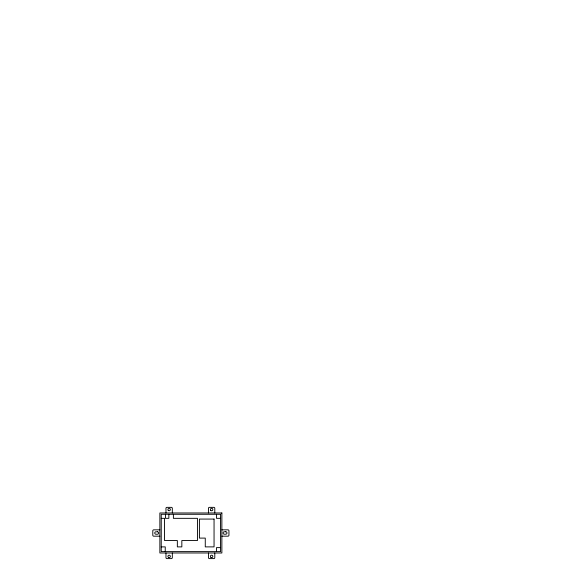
<?xml version="1.0" encoding="UTF-8"?>
<svg xmlns="http://www.w3.org/2000/svg" width="588" height="588" viewBox="0 0 588 588"><rect width="100%" height="100%" fill="white"/><g stroke="black" fill="none" stroke-linecap="round" stroke-linejoin="round"><path stroke-width="0.88" d="M161.237 518.337L164.559 518.337L164.559 540.541L177.348 540.541L177.348 546.884L181.839 546.884L181.839 540.541L197.458 540.541L197.458 518.337L173.394 518.337L173.394 514.287M220.551 518.337L216.494 518.337L216.494 514.287M159.87 529.839L153.769 529.839A0.978 0.978 0 0 0 152.792 530.817L152.792 535.212A0.978 0.978 0 0 0 153.769 536.183L159.87 536.183M221.867 529.839L227.968 529.839A0.978 0.978 0 0 1 228.945 530.817L228.945 535.212A0.978 0.978 0 0 1 227.968 536.183L221.867 536.183M161.237 546.884L165.243 546.884L165.243 551.617M220.551 547.619L216.494 547.619L216.494 551.617M214.789 512.971L214.789 508.333A0.978 0.978 0 0 0 213.811 507.356L209.416 507.356A0.978 0.978 0 0 0 208.439 508.333L208.439 512.971M214.789 552.985L214.789 557.622A0.978 0.978 0 0 1 213.811 558.6L209.416 558.6A0.978 0.978 0 0 1 208.439 557.622L208.439 552.985M172.321 512.971L172.321 508.333A0.978 0.978 0 0 0 171.343 507.356L166.948 507.356A0.978 0.978 0 0 0 165.97 508.333L165.97 512.971M172.321 552.985L172.321 557.622A0.978 0.978 0 0 1 171.343 558.6L166.948 558.6A0.978 0.978 0 0 1 165.97 557.622L165.97 552.985M168.852 514.287L168.852 518.337L165.434 518.337L165.434 514.287M221.867 512.971L159.87 512.971L159.87 552.985L221.867 552.985L221.867 512.971M220.551 514.287L161.237 514.287L161.237 551.617L220.551 551.617L220.551 514.287M214.054 519.072L199.413 519.072L199.413 538.101L205.271 538.101L205.271 546.884L214.054 546.884L214.054 519.072M157.43 531.795L155.967 531.795A1.22 1.22 0 0 0 154.747 533.015A1.22 1.22 0 0 0 155.967 534.235L157.43 534.235A1.22 1.22 0 0 0 158.65 533.015A1.22 1.22 0 0 0 157.43 531.795M225.77 531.758L224.307 531.758A1.22 1.22 0 0 0 223.087 532.978A1.22 1.22 0 0 0 224.307 534.198L225.77 534.198A1.22 1.22 0 0 0 226.99 532.978A1.22 1.22 0 0 0 225.77 531.758M168.536 557.461A1.22 1.22 0 0 0 170.366 556.402A1.22 1.22 0 0 0 168.536 555.344A1.22 1.22 0 0 0 168.536 557.461M211.004 557.461A1.22 1.22 0 0 0 212.834 556.402A1.22 1.22 0 0 0 211.004 555.344A1.22 1.22 0 0 0 211.004 557.461M210.754 510.413A1.22 1.22 0 0 0 212.797 509.87A1.22 1.22 0 0 0 211.298 508.37A1.22 1.22 0 0 0 210.754 510.413M168.286 510.413A1.22 1.22 0 0 0 170.322 509.87A1.22 1.22 0 0 0 168.829 508.37A1.22 1.22 0 0 0 168.286 510.413"/></g></svg>
